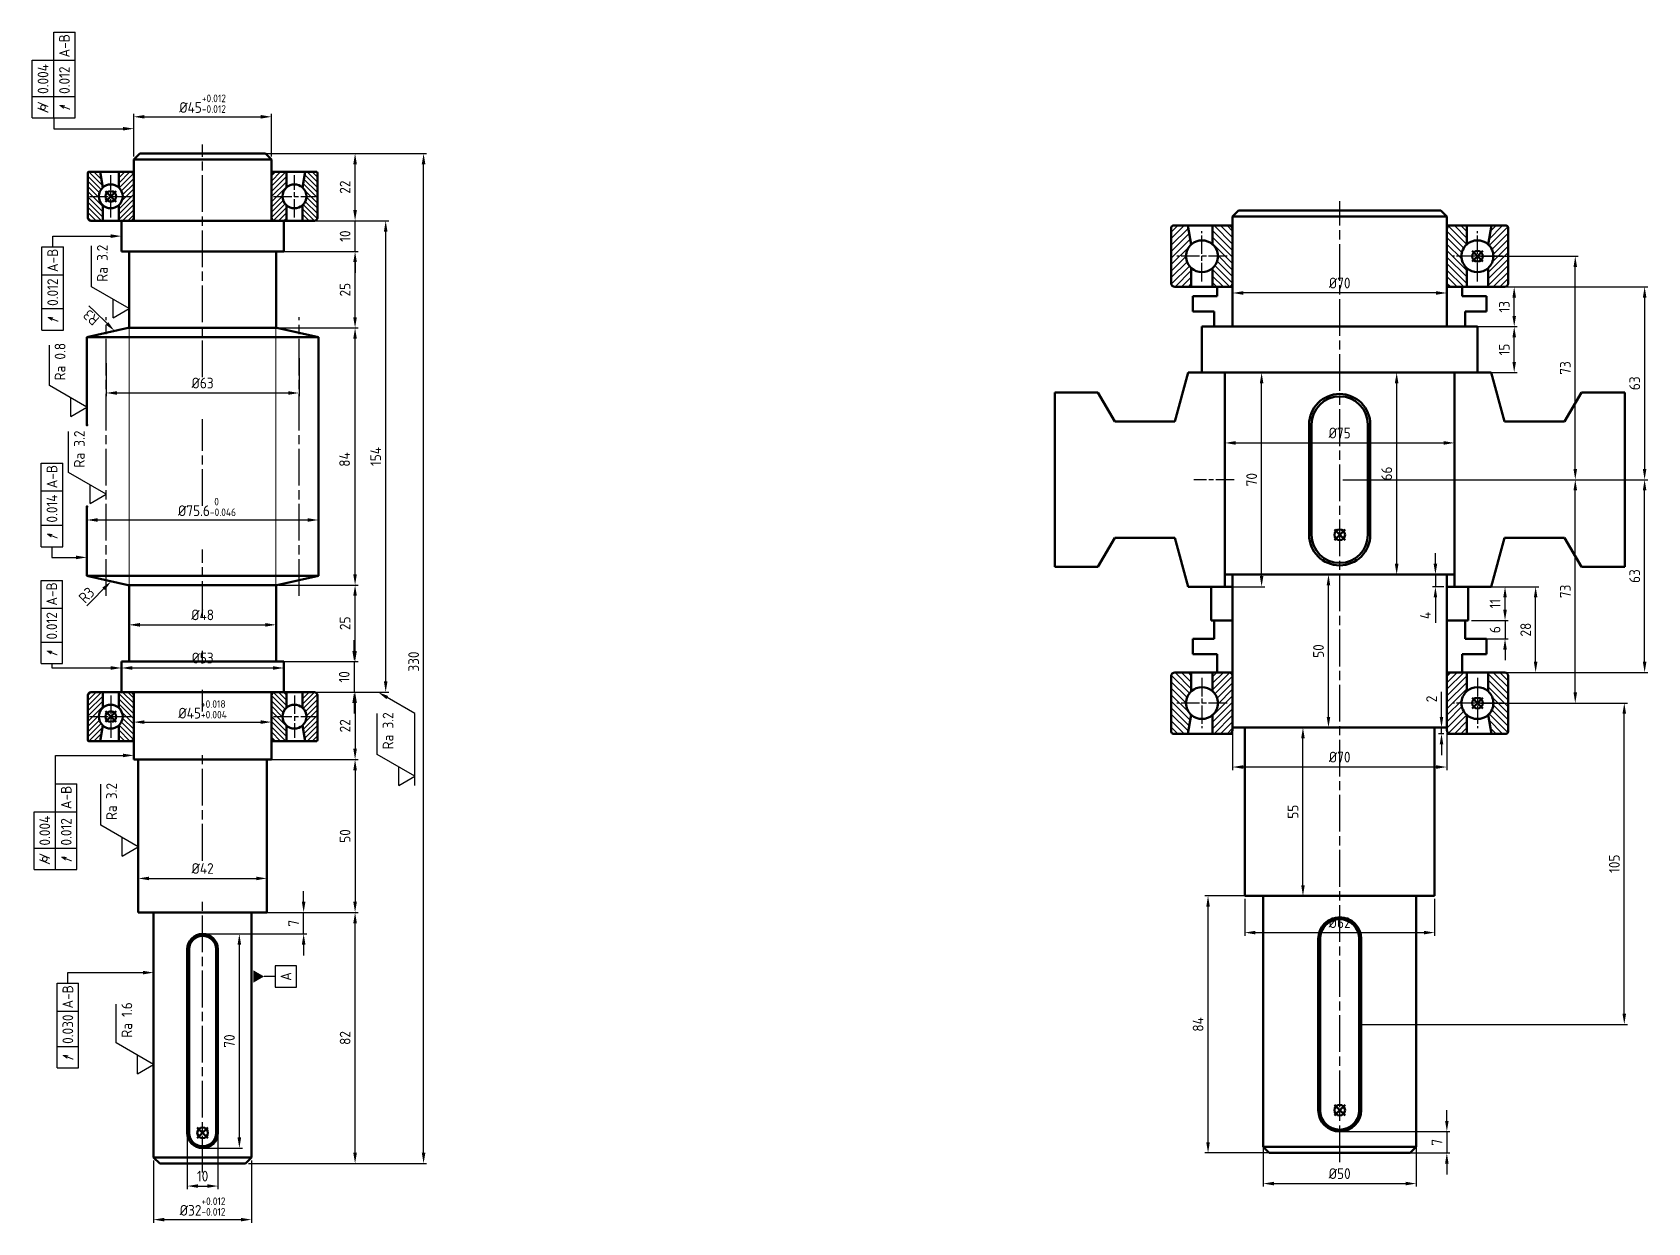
# Paper-space layout '轴设计图 (2)' of a CAD drawing. Header units: millimetres. Extents: x 78 to 606, y 128 to 517.
import ezdxf

# ---------------------------------------------------------------- set-up
doc = ezdxf.new("R2010")
doc.units = ezdxf.units.MM
doc.linetypes.add('AM_ISO08W050', pattern=[18, 12, -1.5, 3, -1.5])
doc.linetypes.add('AM_ISO08W050x2', pattern=[9, 6, -0.75, 1.5, -0.75])
for name, color, linetype, lineweight in [('AM_0', 7, 'Continuous', 50), ('AM_0N', 7, 'Continuous', 50), ('AM_5', 7, 'Continuous', 25), ('AM_7', 4, 'AM_ISO08W050', 25), ('AM_7N', 4, 'AM_ISO08W050', 25), ('AM_8N', 1, 'Continuous', 25), ('AM_9', 253, 'Continuous', 0)]:
    doc.layers.add(name, color=color, linetype=linetype, lineweight=lineweight)
doc.layers.add('AM_12N', color=7, linetype='Continuous', lineweight=50, plot=False)
doc.styles.add('ACISOGDT', font='amgdt.shx', dxfattribs={"bigfont": 'gbcbig.shx'})
doc.styles.get("Standard").update_dxf_attribs({"font": 'ISOCP.SHX', "bigfont": 'gbcbig.shx'})

psp = doc.layouts.new('轴设计图 (2)')

# ---------------------------------------------------------------- linework, layer by layer
at = {"layer": 'AM_0'}
for p, q in [((111.4, 475.06), (113.4, 477.06)), ((111.4, 455.06), (111.4, 475.06)), ((111.4, 475.06), (156.4, 475.06)), ((113.4, 477.06), (154.4, 477.06)), ((156.4, 475.06), (154.4, 477.06)), ((156.4, 455.06), (156.4, 475.06)), ((107.4, 445.06), (107.4, 455.06)), ((107.4, 455.06), (160.4, 455.06)), ((111.4, 455.06), (156.4, 455.06)), ((160.4, 445.06), (160.4, 455.06)), ((470.29, 456.49), (472.29, 458.49)), ((470.29, 420.49), (470.29, 456.49)), ((470.29, 456.49), (540.29, 456.49)), ((472.29, 458.49), (538.29, 458.49)), ((540.29, 456.49), (538.29, 458.49)), ((540.29, 420.49), (540.29, 456.49)), ((107.4, 445.06), (160.4, 445.06)), ((109.9, 420.06), (109.9, 445.06)), ((109.9, 445.06), (157.9, 445.06)), ((157.9, 420.06), (157.9, 445.06)), ((470.29, 433.49), (465.29, 433.49)), ((465.29, 433.49), (465.29, 431.49)), ((540.29, 433.49), (545.29, 433.49)), ((545.29, 433.49), (545.29, 431.49)), ((465.29, 430.49), (457.29, 430.49)), ((457.29, 430.49), (457.29, 425.49)), ((465.29, 431.49), (465.29, 430.49)), ((470.29, 420.49), (470.29, 430.49)), ((545.29, 431.49), (545.29, 430.49)), ((545.29, 430.49), (553.29, 430.49)), ((553.29, 430.49), (553.29, 425.49)), ((457.29, 425.49), (464.29, 425.49)), ((464.29, 425.49), (464.29, 420.49)), ((553.29, 425.49), (546.29, 425.49)), ((546.29, 425.49), (546.29, 420.49)), ((96.1, 417.06), (109.63, 420.06)), ((96.1, 417.06), (171.7, 417.06)), ((96.1, 388.33), (96.1, 417.06)), ((109.63, 420.06), (158.17, 420.06)), ((109.9, 420.06), (157.9, 420.06)), ((171.7, 417.06), (158.17, 420.06)), ((171.7, 339.06), (171.7, 417.06)), ((460.29, 405.49), (460.29, 420.49)), ((460.29, 420.49), (550.29, 420.49)), ((470.29, 420.49), (540.29, 420.49)), ((550.29, 405.49), (550.29, 420.49)), ((455.79, 405.49), (451.49, 389.46)), ((467.79, 405.49), (455.79, 405.49)), ((460.29, 405.49), (550.29, 405.49)), ((467.79, 339.49), (467.79, 405.49)), ((467.79, 405.49), (542.79, 405.49)), ((467.79, 370.49), (467.79, 405.49)), ((542.79, 339.49), (542.79, 405.49)), ((542.79, 370.49), (542.79, 405.49)), ((542.79, 405.49), (554.79, 405.49)), ((554.79, 405.49), (559.09, 389.46)), ((426.29, 399.02), (412.21, 399.02)), ((412.21, 399.02), (412.21, 370.49)), ((431.81, 389.46), (426.29, 399.02)), ((578.77, 389.46), (584.29, 399.02)), ((584.29, 399.02), (598.37, 399.02)), ((598.37, 399.02), (598.37, 370.49)), ((451.49, 389.46), (431.81, 389.46)), ((559.09, 389.46), (578.77, 389.46)), ((412.21, 341.96), (412.21, 370.49)), ((467.79, 370.49), (467.79, 335.49)), ((542.79, 370.49), (542.79, 335.49)), ((598.37, 341.96), (598.37, 370.49)), ((96.1, 339.06), (96.1, 361.7)), ((431.81, 351.53), (426.29, 341.96)), ((451.49, 351.53), (431.81, 351.53)), ((455.79, 335.49), (451.49, 351.53)), ((554.79, 335.49), (559.09, 351.53)), ((559.09, 351.53), (578.77, 351.53)), ((578.77, 351.53), (584.29, 341.96)), ((96.1, 339.06), (171.7, 339.06)), ((96.1, 339.06), (109.63, 336.06)), ((171.7, 339.06), (158.17, 336.06)), ((426.29, 341.96), (412.21, 341.96)), ((467.79, 339.49), (542.79, 339.49)), ((470.29, 289.49), (470.29, 339.49)), ((470.29, 339.49), (540.29, 339.49)), ((540.29, 289.49), (540.29, 339.49)), ((584.29, 341.96), (598.37, 341.96)), ((109.63, 336.06), (158.17, 336.06)), ((109.9, 311.06), (109.9, 336.06)), ((109.9, 336.06), (157.9, 336.06)), ((157.9, 311.06), (157.9, 336.06)), ((467.79, 335.49), (455.79, 335.49)), ((470.29, 335.49), (463.29, 335.49)), ((463.29, 335.49), (463.29, 324.49)), ((540.29, 335.49), (547.29, 335.49)), ((542.79, 335.49), (554.79, 335.49)), ((547.29, 335.49), (547.29, 324.49)), ((463.29, 324.49), (470.29, 324.49)), ((464.29, 318.49), (464.29, 324.49)), ((547.29, 324.49), (540.29, 324.49)), ((546.29, 318.49), (546.29, 324.49)), ((457.29, 313.49), (457.29, 318.49)), ((457.29, 318.49), (464.29, 318.49)), ((553.29, 318.49), (546.29, 318.49)), ((553.29, 313.49), (553.29, 318.49)), ((465.29, 313.49), (457.29, 313.49)), ((465.29, 311.49), (465.29, 313.49)), ((465.29, 310.49), (465.29, 311.49)), ((545.29, 311.49), (545.29, 313.49)), ((545.29, 313.49), (553.29, 313.49)), ((545.29, 310.49), (545.29, 311.49)), ((107.4, 301.06), (107.4, 311.06)), ((107.4, 311.06), (160.4, 311.06)), ((109.9, 311.06), (157.9, 311.06)), ((160.4, 301.06), (160.4, 311.06)), ((465.29, 307.49), (465.29, 310.49)), ((470.29, 307.49), (465.29, 307.49)), ((540.29, 307.49), (545.29, 307.49)), ((545.29, 307.49), (545.29, 310.49)), ((107.4, 301.06), (160.4, 301.06)), ((111.4, 279.06), (111.4, 301.06)), ((111.4, 301.06), (156.4, 301.06)), ((156.4, 279.06), (156.4, 301.06)), ((470.29, 289.49), (540.29, 289.49)), ((474.29, 234.49), (474.29, 289.49)), ((474.29, 289.49), (536.29, 289.49)), ((536.29, 234.49), (536.29, 289.49)), ((111.4, 279.06), (156.4, 279.06)), ((112.9, 229.06), (112.9, 279.06)), ((112.9, 279.06), (154.9, 279.06)), ((154.9, 229.06), (154.9, 279.06)), ((474.29, 234.49), (536.29, 234.49)), ((480.29, 152.49), (480.29, 234.49)), ((480.29, 234.49), (530.29, 234.49)), ((530.29, 152.49), (530.29, 234.49)), ((112.9, 229.06), (154.9, 229.06)), ((117.9, 149.06), (117.9, 229.06)), ((117.9, 229.06), (149.9, 229.06)), ((149.9, 149.06), (149.9, 229.06)), ((117.9, 149.06), (149.9, 149.06)), ((117.9, 149.06), (119.9, 147.06)), ((149.9, 149.06), (147.9, 147.06)), ((480.29, 152.49), (530.29, 152.49)), ((480.29, 152.49), (482.29, 150.49)), ((482.29, 150.49), (528.29, 150.49)), ((530.29, 152.49), (528.29, 150.49)), ((119.9, 147.06), (147.9, 147.06))]:
    psp.add_line(p, q, dxfattribs=at)
for p in [(96.1, 388.33), (96.1, 361.7)]:
    psp.add_point(p, dxfattribs=at)
at = {"layer": 'AM_0N'}
for p, q in [((96.4, 470.76), (96.4, 456.06)), ((100.39, 471.06), (96.7, 471.06)), ((100.39, 471.06), (106.51, 471.06)), ((101.29, 465.95), (100.39, 471.06)), ((110.4, 471.06), (106.51, 471.06)), ((106.51, 471.06), (106.51, 465.95)), ((110.4, 471.06), (111.4, 471.06)), ((111.4, 456.06), (111.4, 470.06)), ((156.4, 471.06), (157.4, 471.06)), ((156.4, 456.06), (156.4, 470.06)), ((161.29, 471.06), (157.4, 471.06)), ((161.29, 471.06), (167.41, 471.06)), ((161.29, 471.06), (161.29, 465.95)), ((166.51, 465.95), (167.41, 471.06)), ((171.1, 471.06), (167.41, 471.06)), ((171.4, 456.06), (171.4, 470.76)), ((101.29, 460.16), (101.29, 455.06)), ((106.51, 460.16), (106.51, 455.06)), ((161.29, 460.16), (161.29, 455.06)), ((166.51, 460.16), (166.51, 455.06)), ((101.29, 455.06), (97.4, 455.06)), ((101.29, 455.06), (106.51, 455.06)), ((110.4, 455.06), (106.51, 455.06)), ((110.4, 455.06), (111.4, 455.06)), ((156.4, 455.06), (157.4, 455.06)), ((157.4, 455.06), (161.29, 455.06)), ((161.29, 455.06), (166.51, 455.06)), ((166.51, 455.06), (170.4, 455.06)), ((450.29, 434.59), (450.29, 452.89)), ((450.89, 453.49), (455.73, 453.49)), ((463.77, 453.49), (455.73, 453.49)), ((456.81, 447.36), (455.73, 453.49)), ((463.77, 453.49), (463.77, 447.36)), ((463.77, 453.49), (469.19, 453.49)), ((470.29, 453.49), (469.19, 453.49)), ((470.29, 434.59), (470.29, 452.39)), ((541.39, 453.49), (540.29, 453.49)), ((540.29, 434.59), (540.29, 452.39)), ((541.39, 453.49), (546.81, 453.49)), ((554.85, 453.49), (546.81, 453.49)), ((546.81, 453.49), (546.81, 447.36)), ((553.77, 447.36), (554.85, 453.49)), ((554.85, 453.49), (559.69, 453.49)), ((560.29, 452.89), (560.29, 434.59)), ((456.81, 439.63), (456.81, 433.49)), ((463.77, 439.63), (463.77, 433.49)), ((546.81, 439.63), (546.81, 433.49)), ((553.77, 439.63), (553.77, 433.49)), ((456.81, 433.49), (451.39, 433.49)), ((463.77, 433.49), (456.81, 433.49)), ((469.19, 433.49), (463.77, 433.49)), ((470.29, 433.49), (469.19, 433.49)), ((541.39, 433.49), (540.29, 433.49)), ((541.39, 433.49), (546.81, 433.49)), ((553.77, 433.49), (546.81, 433.49)), ((553.77, 433.49), (559.19, 433.49)), ((495.29, 352.49), (495.29, 388.49)), ((496.09, 352.49), (496.09, 388.49)), ((514.49, 352.49), (514.49, 388.49)), ((515.29, 388.49), (515.29, 352.49)), ((450.29, 306.39), (450.29, 288.09)), ((456.81, 307.49), (451.39, 307.49)), ((463.77, 307.49), (456.81, 307.49)), ((456.81, 301.36), (456.81, 307.49)), ((463.77, 301.36), (463.77, 307.49)), ((469.19, 307.49), (463.77, 307.49)), ((470.29, 307.49), (469.19, 307.49)), ((470.29, 306.39), (470.29, 288.59)), ((541.39, 307.49), (540.29, 307.49)), ((540.29, 306.39), (540.29, 288.59)), ((541.39, 307.49), (546.81, 307.49)), ((553.77, 307.49), (546.81, 307.49)), ((546.81, 301.36), (546.81, 307.49)), ((553.77, 307.49), (559.19, 307.49)), ((553.77, 301.36), (553.77, 307.49)), ((560.29, 288.09), (560.29, 306.39)), ((101.29, 301.06), (97.4, 301.06)), ((101.29, 301.06), (106.51, 301.06)), ((101.29, 295.95), (101.29, 301.06)), ((110.4, 301.06), (106.51, 301.06)), ((106.51, 295.95), (106.51, 301.06)), ((110.4, 301.06), (111.4, 301.06)), ((156.4, 301.06), (157.4, 301.06)), ((157.4, 301.06), (161.29, 301.06)), ((161.29, 301.06), (166.51, 301.06)), ((161.29, 295.95), (161.29, 301.06)), ((166.51, 301.06), (170.4, 301.06)), ((166.51, 295.95), (166.51, 301.06)), ((96.4, 285.36), (96.4, 300.06)), ((111.4, 300.06), (111.4, 286.06)), ((156.4, 300.06), (156.4, 286.06)), ((171.4, 300.06), (171.4, 285.36)), ((456.81, 293.63), (455.73, 287.49)), ((463.77, 287.49), (463.77, 293.63)), ((546.81, 287.49), (546.81, 293.63)), ((553.77, 293.63), (554.85, 287.49)), ((100.39, 285.06), (96.7, 285.06)), ((101.29, 290.16), (100.39, 285.06)), ((100.39, 285.06), (106.51, 285.06)), ((106.51, 285.06), (106.51, 290.16)), ((110.4, 285.06), (106.51, 285.06)), ((110.4, 285.06), (111.4, 285.06)), ((156.4, 285.06), (157.4, 285.06)), ((161.29, 285.06), (157.4, 285.06)), ((161.29, 285.06), (161.29, 290.16)), ((161.29, 285.06), (167.41, 285.06)), ((166.51, 290.16), (167.41, 285.06)), ((171.1, 285.06), (167.41, 285.06)), ((450.89, 287.49), (455.73, 287.49)), ((463.77, 287.49), (455.73, 287.49)), ((463.77, 287.49), (469.19, 287.49)), ((470.29, 287.49), (469.19, 287.49)), ((541.39, 287.49), (540.29, 287.49)), ((541.39, 287.49), (546.81, 287.49)), ((554.85, 287.49), (546.81, 287.49)), ((554.85, 287.49), (559.69, 287.49)), ((128.9, 157.06), (128.9, 217.06)), ((129.5, 157.06), (129.5, 217.06)), ((138.3, 157.06), (138.3, 217.06)), ((138.9, 217.06), (138.9, 157.06)), ((498.29, 164.49), (498.29, 220.49)), ((498.89, 164.49), (498.89, 220.49)), ((511.69, 164.49), (511.69, 220.49)), ((512.29, 220.49), (512.29, 164.49))]:
    psp.add_line(p, q, dxfattribs=at)
for centre, radius, start, end in [((96.7, 470.76), 0.3, 90, 180), ((110.4, 470.06), 1, 0, 90), ((157.4, 470.06), 1, 90, 180), ((171.1, 470.76), 0.3, 360, 90), ((103.9, 463.06), 3.9, 132.0077, 227.9923), ((103.9, 463.06), 3.9, 47.9923, 132.0077), ((103.9, 463.06), 3.9, 312.0077, 47.9923), ((163.9, 463.06), 3.9, 132.0077, 227.9923), ((163.9, 463.06), 3.9, 47.9923, 132.0077), ((163.9, 463.06), 3.9, 312.0077, 47.9923), ((103.9, 463.06), 3.9, 227.9923, 312.0077), ((163.9, 463.06), 3.9, 227.9923, 312.0077), ((97.4, 456.06), 1, 180, 270), ((110.4, 456.06), 1, 270, 0), ((157.4, 456.06), 1, 180, 270), ((170.4, 456.06), 1, 270, 0), ((505.29, 388.49), 10, 360, 180), ((505.29, 388.49), 9.2, 360, 180), ((505.29, 352.49), 10, 180, 0), ((505.29, 352.49), 9.2, 180, 360), ((451.39, 306.39), 1.1, 90, 180), ((469.19, 306.39), 1.1, 0, 90), ((541.39, 306.39), 1.1, 90, 180), ((559.19, 306.39), 1.1, 0, 90), ((460.29, 297.49), 5.2, 132.0077, 227.9923), ((460.29, 297.49), 5.2, 47.9923, 132.0077), ((460.29, 297.49), 5.2, 312.0077, 47.9923), ((550.29, 297.49), 5.2, 132.0077, 227.9923), ((550.29, 297.49), 5.2, 47.9923, 132.0077), ((550.29, 297.49), 5.2, 312.0077, 47.9923), ((460.29, 297.49), 5.2, 227.9923, 312.0077), ((550.29, 297.49), 5.2, 227.9923, 312.0077), ((450.89, 288.09), 0.6, 180, 270), ((469.19, 288.59), 1.1, 270, 0), ((541.39, 288.59), 1.1, 180, 270), ((559.69, 288.09), 0.6, 270, 0), ((505.29, 220.49), 7, 360, 180), ((505.29, 220.49), 6.4, 360, 180), ((133.9, 217.06), 5, 360, 180), ((133.9, 217.06), 4.4, 0, 180), ((505.29, 164.49), 7, 180, 360), ((505.29, 164.49), 6.4, 180, 0), ((133.9, 157.06), 5, 180, 0), ((133.9, 157.06), 4.4, 180, 360)]:
    psp.add_arc(centre, radius, start, end, dxfattribs=at)
at = {"layer": 'AM_0N', "extrusion": (0, 0, -1)}
for centre, radius, start, end in [((-450.89, 452.89), 0.6, 0, 90), ((-460.29, 443.49), 5.2, 47.9923, 132.0077), ((-469.19, 452.39), 1.1, 90, 180), ((-541.39, 452.39), 1.1, 0, 90), ((-550.29, 443.49), 5.2, 47.9923, 132.0077), ((-559.69, 452.89), 0.6, 90, 180), ((-460.29, 443.49), 5.2, 312.0077, 47.9923), ((-460.29, 443.49), 5.2, 132.0077, 227.9923), ((-550.29, 443.49), 5.2, 312.0077, 47.9923), ((-550.29, 443.49), 5.2, 132.0077, 227.9923), ((-460.29, 443.49), 5.2, 227.9923, 312.0077), ((-550.29, 443.49), 5.2, 227.9923, 312.0077), ((-451.39, 434.59), 1.1, 270, 0), ((-469.19, 434.59), 1.1, 180, 270), ((-541.39, 434.59), 1.1, 270, 0), ((-559.19, 434.59), 1.1, 180, 270), ((-97.4, 300.06), 1, 0, 90), ((-110.4, 300.06), 1, 90, 180), ((-157.4, 300.06), 1, 0, 90), ((-170.4, 300.06), 1, 90, 180), ((-103.9, 293.06), 3.9, 312.0077, 47.9923), ((-103.9, 293.06), 3.9, 47.9923, 132.0077), ((-103.9, 293.06), 3.9, 132.0077, 227.9923), ((-163.9, 293.06), 3.9, 312.0077, 47.9923), ((-163.9, 293.06), 3.9, 47.9923, 132.0077), ((-163.9, 293.06), 3.9, 132.0077, 227.9923), ((-96.7, 285.36), 0.3, 270, 360), ((-103.9, 293.06), 3.9, 227.9923, 312.0077), ((-110.4, 286.06), 1, 180, 270), ((-157.4, 286.06), 1, 270, 0), ((-163.9, 293.06), 3.9, 227.9923, 312.0077), ((-171.1, 285.36), 0.3, 180, 270)]:
    psp.add_arc(centre, radius, start, end, dxfattribs=at)
at = {"layer": 'AM_12N', "color": 4}
for p, q in [((105.65, 461.31), (102.15, 464.81)), ((102.15, 461.31), (105.65, 464.81)), ((552.04, 441.74), (548.54, 445.24)), ((548.54, 441.74), (552.04, 445.24)), ((507.04, 350.74), (503.54, 354.24)), ((503.54, 350.74), (507.04, 354.24)), ((552.04, 295.74), (548.54, 299.24)), ((548.54, 295.74), (552.04, 299.24)), ((105.65, 291.31), (102.15, 294.81)), ((102.15, 291.31), (105.65, 294.81)), ((507.04, 162.74), (503.54, 166.24)), ((503.54, 162.74), (507.04, 166.24)), ((135.65, 155.31), (132.15, 158.81)), ((132.15, 155.31), (135.65, 158.81))]:
    psp.add_line(p, q, dxfattribs=at)
for centre in [(103.9, 463.06), (550.29, 443.49), (505.29, 352.49), (550.29, 297.49), (103.9, 293.06), (505.29, 164.49), (133.9, 157.06)]:
    psp.add_circle(centre, 1.75, dxfattribs=at)
at = {"layer": 'AM_5', "color": 0}
for p, q in [((85.28, 516.67), (92.28, 516.67)), ((85.28, 488.67), (85.28, 516.67)), ((92.28, 488.67), (92.28, 516.67)), ((78.28, 507.57), (85.28, 507.57)), ((78.28, 488.67), (78.28, 507.57)), ((85.28, 507.57), (92.28, 507.57)), ((78.28, 495.67), (85.28, 495.67)), ((85.28, 495.67), (92.28, 495.67)), ((78.28, 488.67), (92.28, 488.67)), ((81.44, 446.56), (88.44, 446.56)), ((81.44, 419.39), (81.44, 446.56)), ((88.44, 419.39), (88.44, 446.56)), ((97.65, 433.49), (97.65, 446.92)), ((81.44, 437.46), (88.44, 437.46)), ((109.9, 426.41), (97.65, 433.49)), ((104.65, 423.38), (104.65, 429.44)), ((81.44, 426.39), (88.44, 426.39)), ((104.65, 423.38), (109.9, 426.41)), ((81.44, 419.39), (88.44, 419.39)), ((83.85, 401.23), (83.85, 414.46)), ((96.1, 394.16), (83.85, 401.23)), ((90.85, 391.13), (90.85, 397.19)), ((90.85, 391.13), (96.1, 394.16)), ((90.15, 372.78), (90.15, 386.21)), ((81.2, 375.89), (88.2, 375.89)), ((81.2, 348.59), (81.2, 375.89)), ((88.2, 348.59), (88.2, 375.89)), ((102.4, 365.7), (90.15, 372.78)), ((81.2, 366.79), (88.2, 366.79)), ((97.15, 362.67), (97.15, 368.74)), ((97.15, 362.67), (102.4, 365.7)), ((81.2, 355.59), (88.2, 355.59)), ((81.2, 348.59), (88.2, 348.59)), ((81.14, 337.56), (88.14, 337.56)), ((81.14, 310.39), (81.14, 337.56)), ((88.14, 310.39), (88.14, 337.56)), ((81.14, 328.46), (88.14, 328.46)), ((81.14, 317.39), (88.14, 317.39)), ((81.14, 310.39), (88.14, 310.39)), ((190.96, 280.68), (190.96, 294.12)), ((203.21, 273.61), (190.96, 280.68)), ((197.96, 270.58), (197.96, 276.64)), ((85.85, 271.06), (92.85, 271.06)), ((85.85, 243.06), (85.85, 271.06)), ((92.85, 243.06), (92.85, 271.06)), ((100.65, 257.6), (100.65, 271.04)), ((197.96, 270.58), (203.21, 273.61)), ((78.85, 261.96), (85.85, 261.96)), ((78.85, 243.06), (78.85, 261.96)), ((85.85, 261.96), (92.85, 261.96)), ((112.9, 250.53), (100.65, 257.6)), ((107.65, 247.5), (107.65, 253.56)), ((78.85, 250.06), (85.85, 250.06)), ((85.85, 250.06), (92.85, 250.06)), ((107.65, 247.5), (112.9, 250.53)), ((78.85, 243.06), (92.85, 243.06)), ((164.61, 211.66), (157.61, 211.66)), ((157.61, 211.66), (157.61, 204.66)), ((164.61, 204.66), (164.61, 211.66)), ((86.38, 205.92), (93.38, 205.92)), ((86.38, 178.26), (86.38, 205.92)), ((93.38, 178.26), (93.38, 205.92)), ((157.61, 204.66), (164.61, 204.66)), ((86.38, 196.82), (93.38, 196.82)), ((105.65, 186.46), (105.65, 199.16)), ((86.38, 185.26), (93.38, 185.26)), ((117.9, 179.39), (105.65, 186.46)), ((112.65, 176.36), (112.65, 182.42)), ((112.65, 176.36), (117.9, 179.39)), ((86.38, 178.26), (93.38, 178.26))]:
    psp.add_line(p, q, dxfattribs=at)
at = {"layer": 'AM_5'}
for p, q in [((85.28, 488.67), (85.28, 485.17)), ((111.4, 476.06), (111.4, 490.06)), ((111.4, 476.06), (111.4, 486.17)), ((114.9, 489.06), (152.9, 489.06)), ((156.4, 476.06), (156.4, 490.06)), ((85.28, 485.17), (107.9, 485.17)), ((148.9, 477.06), (207.07, 477.06)), ((155.4, 477.06), (184.7, 477.06)), ((183.7, 458.56), (183.7, 473.56)), ((206.07, 150.56), (206.07, 473.56)), ((183.7, 458.56), (183.7, 462.06)), ((157.4, 455.06), (184.7, 455.06)), ((157.4, 455.06), (184.7, 455.06)), ((161.4, 455.06), (194.7, 455.06)), ((183.7, 445.06), (183.7, 455.06)), ((84.94, 446.56), (84.94, 450.06)), ((84.94, 450.06), (103.9, 450.06)), ((193.7, 304.56), (193.7, 451.56)), ((158.84, 445.06), (184.7, 445.06)), ((161.4, 445.06), (184.7, 445.06)), ((551.29, 443.49), (583.23, 443.49)), ((183.7, 441.56), (183.7, 438.06)), ((183.7, 423.56), (183.7, 441.56)), ((470.29, 442.49), (470.29, 430.49)), ((540.29, 442.49), (540.29, 430.49)), ((582.23, 373.99), (582.23, 439.99)), ((541.29, 433.49), (563.29, 433.49)), ((560.19, 433.49), (605.89, 433.49)), ((536.79, 431.49), (473.79, 431.49)), ((562.29, 423.99), (562.29, 429.99)), ((604.89, 429.99), (604.89, 373.99)), ((96.79, 427.24), (98.74, 425.49)), ((98.74, 425.49), (102.69, 421.54)), ((158.84, 420.06), (184.7, 420.06)), ((172.7, 420.06), (184.7, 420.06)), ((541.29, 420.49), (563.29, 420.49)), ((551.29, 420.49), (563.29, 420.49)), ((562.29, 408.99), (562.29, 416.99)), ((183.7, 339.56), (183.7, 416.56)), ((102.4, 408.54), (102.4, 397.81)), ((165.4, 410.15), (165.4, 397.81)), ((468.79, 405.49), (480.79, 405.49)), ((479.79, 338.99), (479.79, 401.99)), ((506.29, 405.49), (524.9, 405.49)), ((523.9, 342.99), (523.9, 401.99)), ((551.29, 405.49), (563.29, 405.49)), ((105.9, 398.81), (161.9, 398.81)), ((467.79, 371.49), (467.79, 383.49)), ((471.29, 382.49), (539.29, 382.49)), ((542.79, 371.49), (542.79, 383.49)), ((506.29, 370.49), (583.23, 370.49)), ((551.29, 370.49), (583.23, 370.49)), ((560.19, 370.49), (605.89, 370.49)), ((560.97, 370.49), (605.89, 370.49)), ((582.23, 300.99), (582.23, 366.99)), ((604.89, 310.99), (604.89, 366.99)), ((96.1, 357.26), (96.1, 356.31)), ((168.2, 357.31), (99.6, 357.31)), ((84.7, 348.59), (84.7, 345.09)), ((84.7, 345.09), (92.6, 345.09)), ((536.55, 342.99), (536.55, 346.49)), ((504.29, 339.49), (500.62, 339.49)), ((506.29, 339.49), (524.9, 339.49)), ((539.29, 339.49), (535.55, 339.49)), ((536.55, 339.49), (536.55, 335.49)), ((98.03, 331.27), (101.58, 334.82)), ((158.9, 336.06), (184.7, 336.06)), ((172.7, 336.06), (184.7, 336.06)), ((183.7, 314.56), (183.7, 332.56)), ((468.79, 335.49), (480.79, 335.49)), ((501.62, 292.99), (501.62, 335.99)), ((539.29, 335.49), (535.55, 335.49)), ((543.79, 335.49), (570.29, 335.49)), ((548.29, 335.49), (560.29, 335.49)), ((96.1, 329.28), (98.03, 331.27)), ((536.55, 331.99), (536.55, 323.74)), ((559.29, 327.99), (559.29, 331.99)), ((559.29, 327.99), (559.29, 331.49)), ((569.29, 310.99), (569.29, 331.99)), ((109.9, 312.06), (109.9, 324.06)), ((113.4, 323.06), (154.4, 323.06)), ((157.9, 312.06), (157.9, 324.06)), ((548.29, 324.49), (560.29, 324.49)), ((548.29, 324.49), (560.29, 324.49)), ((559.29, 324.49), (559.29, 318.49)), ((183.4, 314.56), (183.4, 318.06)), ((547.29, 318.49), (560.29, 318.49)), ((559.29, 314.99), (559.29, 311.49)), ((84.64, 310.39), (84.64, 308.96)), ((84.64, 308.96), (103.9, 308.96)), ((107.4, 302.06), (107.4, 309.96)), ((110.9, 308.96), (156.9, 308.96)), ((158.9, 311.06), (184.7, 311.06)), ((160.4, 302.06), (160.4, 309.96)), ((161.4, 311.06), (184.4, 311.06)), ((183.4, 311.06), (183.4, 301.06)), ((541.29, 307.49), (570.29, 307.49)), ((560.19, 307.49), (605.89, 307.49)), ((157.4, 301.06), (184.7, 301.06)), ((161.4, 301.06), (194.7, 301.06)), ((161.4, 301.06), (184.4, 301.06)), ((538.54, 292.99), (538.54, 301.19)), ((183.4, 297.56), (183.4, 294.06)), ((183.7, 297.56), (183.7, 282.56)), ((203.21, 294.12), (194.22, 299.31)), ((470.29, 296.49), (470.29, 275.59)), ((540.29, 296.49), (540.29, 275.59)), ((551.29, 297.49), (599.24, 297.49)), ((551.29, 297.49), (583.23, 297.49)), ((111.4, 280.06), (111.4, 292.28)), ((114.9, 291.28), (152.9, 291.28)), ((156.4, 280.06), (156.4, 292.28)), ((203.21, 270.58), (203.21, 294.12)), ((598.24, 195.99), (598.24, 293.99)), ((504.29, 289.49), (492.29, 289.49)), ((493.29, 237.99), (493.29, 285.99)), ((504.29, 289.49), (500.62, 289.49)), ((539.29, 289.49), (537.54, 289.49)), ((539.29, 287.49), (537.54, 287.49)), ((538.54, 287.49), (538.54, 289.49)), ((85.85, 271.06), (85.85, 280.39)), ((85.85, 280.39), (107.9, 280.39)), ((538.54, 283.99), (538.54, 280.49)), ((155.9, 279.06), (184.7, 279.06)), ((157.4, 279.06), (184.7, 279.06)), ((183.7, 275.56), (183.7, 232.56)), ((536.79, 276.59), (473.79, 276.59)), ((112.9, 230.06), (112.9, 241.2)), ((116.4, 240.2), (151.4, 240.2)), ((154.9, 230.06), (154.9, 241.2)), ((166.9, 232.56), (166.9, 236.06)), ((504.29, 234.49), (461.29, 234.49)), ((474.29, 233.49), (474.29, 221.49)), ((504.29, 234.49), (492.29, 234.49)), ((536.29, 233.49), (536.29, 221.49)), ((134.9, 229.06), (167.9, 229.06)), ((150.9, 229.06), (184.7, 229.06)), ((155.9, 229.06), (184.7, 229.06)), ((166.9, 222.06), (166.9, 229.06)), ((462.29, 153.99), (462.29, 230.99)), ((134.9, 222.06), (146.9, 222.06)), ((134.9, 222.06), (167.9, 222.06)), ((183.7, 150.56), (183.7, 225.56)), ((477.79, 222.49), (532.79, 222.49)), ((145.9, 155.56), (145.9, 218.56)), ((166.9, 218.56), (166.9, 215.06)), ((89.88, 205.92), (89.88, 209.42)), ((89.88, 209.42), (114.4, 209.42)), ((157.61, 208.16), (153.97, 208.16)), ((480.29, 190.49), (480.29, 139.49)), ((512.69, 192.49), (599.24, 192.49)), ((530.29, 190.49), (530.29, 139.49)), ((540.29, 160.99), (540.29, 164.49)), ((128.9, 156.06), (128.9, 138.68)), ((138.9, 156.06), (138.9, 138.68)), ((506.29, 157.49), (541.29, 157.49)), ((540.29, 157.49), (540.29, 150.49)), ((117.9, 148.06), (117.9, 127.71)), ((134.9, 152.06), (146.9, 152.06)), ((149.9, 148.06), (149.9, 127.71)), ((504.29, 150.49), (461.29, 150.49)), ((506.29, 150.49), (541.29, 150.49)), ((148.9, 147.06), (207.07, 147.06)), ((150.9, 147.06), (184.7, 147.06)), ((540.29, 146.99), (540.29, 143.49)), ((132.4, 139.68), (135.4, 139.68)), ((483.79, 140.49), (526.79, 140.49)), ((121.4, 128.71), (146.4, 128.71))]:
    psp.add_line(p, q, dxfattribs=at)
for points in [[(114.9, 489.64), (114.9, 488.47), (111.4, 489.06)], [(152.9, 489.64), (152.9, 488.47), (156.4, 489.06)], [(183.11, 473.56), (184.28, 473.56), (183.7, 477.06)], [(205.48, 473.56), (206.65, 473.56), (206.07, 477.06)], [(183.11, 458.56), (184.28, 458.56), (183.7, 455.06)], [(183.11, 458.56), (184.28, 458.56), (183.7, 455.06)], [(193.11, 451.56), (194.28, 451.56), (193.7, 455.06)], [(183.11, 441.56), (184.28, 441.56), (183.7, 445.06)], [(183.11, 441.56), (184.28, 441.56), (183.7, 445.06)], [(581.65, 439.99), (582.81, 439.99), (582.23, 443.49)], [(561.71, 429.99), (562.87, 429.99), (562.29, 433.49)], [(604.3, 429.99), (605.47, 429.99), (604.89, 433.49)], [(473.79, 432.08), (473.79, 430.91), (470.29, 431.49)], [(536.79, 432.08), (536.79, 430.91), (540.29, 431.49)], [(183.11, 423.56), (184.28, 423.56), (183.7, 420.06)], [(561.71, 423.99), (562.87, 423.99), (562.29, 420.49)], [(183.11, 416.56), (184.28, 416.56), (183.7, 420.06)], [(561.71, 416.99), (562.87, 416.99), (562.29, 420.49)], [(561.71, 408.99), (562.87, 408.99), (562.29, 405.49)], [(479.21, 401.99), (480.37, 401.99), (479.79, 405.49)], [(523.31, 401.99), (524.48, 401.99), (523.9, 405.49)], [(105.9, 399.4), (105.9, 398.23), (102.4, 398.81)], [(161.9, 399.4), (161.9, 398.23), (165.4, 398.81)], [(471.29, 383.08), (471.29, 381.91), (467.79, 382.49)], [(539.29, 383.08), (539.29, 381.91), (542.79, 382.49)], [(581.65, 373.99), (582.81, 373.99), (582.23, 370.49)], [(581.65, 366.99), (582.81, 366.99), (582.23, 370.49)], [(604.3, 373.99), (605.47, 373.99), (604.89, 370.49)], [(604.3, 366.99), (605.47, 366.99), (604.89, 370.49)], [(99.6, 357.9), (99.6, 356.73), (96.1, 357.31)], [(168.2, 357.9), (168.2, 356.73), (171.7, 357.31)], [(523.31, 342.99), (524.48, 342.99), (523.9, 339.49)], [(535.97, 342.99), (537.13, 342.99), (536.55, 339.49)], [(183.11, 339.56), (184.28, 339.56), (183.7, 336.06)], [(479.21, 338.99), (480.37, 338.99), (479.79, 335.49)], [(501.04, 335.99), (502.2, 335.99), (501.62, 339.49)], [(183.11, 332.56), (184.28, 332.56), (183.7, 336.06)], [(535.97, 331.99), (537.13, 331.99), (536.55, 335.49)], [(558.71, 331.99), (559.87, 331.99), (559.29, 335.49)], [(568.71, 331.99), (569.87, 331.99), (569.29, 335.49)], [(558.71, 327.99), (559.87, 327.99), (559.29, 324.49)], [(558.71, 327.99), (559.87, 327.99), (559.29, 324.49)], [(113.4, 323.64), (113.4, 322.47), (109.9, 323.06)], [(154.4, 323.64), (154.4, 322.47), (157.9, 323.06)], [(558.71, 314.99), (559.87, 314.99), (559.29, 318.49)], [(182.81, 314.56), (183.98, 314.56), (183.4, 311.06)], [(183.11, 314.56), (184.28, 314.56), (183.7, 311.06)], [(110.9, 309.54), (110.9, 308.38), (107.4, 308.96)], [(156.9, 309.54), (156.9, 308.38), (160.4, 308.96)], [(568.71, 310.99), (569.87, 310.99), (569.29, 307.49)], [(604.3, 310.99), (605.47, 310.99), (604.89, 307.49)], [(182.81, 297.56), (183.98, 297.56), (183.4, 301.06)], [(183.11, 297.56), (184.28, 297.56), (183.7, 301.06)], [(193.11, 304.56), (194.28, 304.56), (193.7, 301.06)], [(581.65, 300.99), (582.81, 300.99), (582.23, 297.49)], [(597.66, 293.99), (598.82, 293.99), (598.24, 297.49)], [(114.9, 291.86), (114.9, 290.69), (111.4, 291.28)], [(152.9, 291.86), (152.9, 290.69), (156.4, 291.28)], [(501.04, 292.99), (502.2, 292.99), (501.62, 289.49)], [(537.95, 292.99), (539.12, 292.99), (538.54, 289.49)], [(492.71, 285.99), (493.87, 285.99), (493.29, 289.49)], [(537.95, 283.99), (539.12, 283.99), (538.54, 287.49)], [(183.11, 282.56), (184.28, 282.56), (183.7, 279.06)], [(183.11, 275.56), (184.28, 275.56), (183.7, 279.06)], [(473.79, 277.18), (473.79, 276.01), (470.29, 276.59)], [(536.79, 277.18), (536.79, 276.01), (540.29, 276.59)], [(116.4, 240.78), (116.4, 239.61), (112.9, 240.2)], [(151.4, 240.78), (151.4, 239.61), (154.9, 240.2)], [(492.71, 237.99), (493.87, 237.99), (493.29, 234.49)], [(166.31, 232.56), (167.48, 232.56), (166.9, 229.06)], [(183.11, 232.56), (184.28, 232.56), (183.7, 229.06)], [(461.71, 230.99), (462.87, 230.99), (462.29, 234.49)], [(183.11, 225.56), (184.28, 225.56), (183.7, 229.06)], [(145.31, 218.56), (146.48, 218.56), (145.9, 222.06)], [(166.31, 218.56), (167.48, 218.56), (166.9, 222.06)], [(477.79, 223.08), (477.79, 221.91), (474.29, 222.49)], [(532.79, 223.08), (532.79, 221.91), (536.29, 222.49)], [(597.66, 195.99), (598.82, 195.99), (598.24, 192.49)], [(539.71, 160.99), (540.87, 160.99), (540.29, 157.49)], [(145.31, 155.56), (146.48, 155.56), (145.9, 152.06)], [(461.71, 153.99), (462.87, 153.99), (462.29, 150.49)], [(183.11, 150.56), (184.28, 150.56), (183.7, 147.06)], [(205.48, 150.56), (206.65, 150.56), (206.07, 147.06)], [(539.71, 146.99), (540.87, 146.99), (540.29, 150.49)], [(132.4, 140.27), (132.4, 139.1), (128.9, 139.68)], [(135.4, 140.27), (135.4, 139.1), (138.9, 139.68)], [(483.79, 141.08), (483.79, 139.91), (480.29, 140.49)], [(526.79, 141.08), (526.79, 139.91), (530.29, 140.49)], [(121.4, 129.29), (121.4, 128.12), (117.9, 128.71)], [(146.4, 129.29), (146.4, 128.12), (149.9, 128.71)]]:
    psp.add_solid(points, dxfattribs=at)
at = {"layer": 'AM_5', "linetype": 'Continuous'}
for points in [[(107.9, 484.58), (107.9, 485.75), (111.4, 485.17)], [(103.9, 449.47), (103.9, 450.64), (107.4, 450.06)], [(102.28, 421.13), (103.1, 421.95), (105.16, 419.07)], [(92.6, 344.51), (92.6, 345.67), (96.1, 345.09)], [(101.99, 334.4), (101.16, 335.23), (104.05, 337.29)], [(103.9, 308.38), (103.9, 309.54), (107.4, 308.96)], [(194.51, 299.81), (193.93, 298.8), (191.19, 301.06)], [(107.9, 279.8), (107.9, 280.97), (111.4, 280.39)], [(114.4, 208.84), (114.4, 210), (117.9, 209.42)], [(150.47, 210.18), (153.97, 208.16), (150.47, 206.14)]]:
    psp.add_trace(points, dxfattribs=at)
at = {"layer": 'AM_7'}
for p, q in [((133.9, 403.96), (133.9, 480.06)), ((505.29, 147.49), (505.29, 461.49)), ((102.4, 332.56), (102.4, 423.56)), ((165.4, 332.56), (165.4, 423.56)), ((133.9, 361.92), (133.9, 390.26)), ((133.9, 325.35), (133.9, 347.7)), ((133.9, 310.43), (133.9, 314.56)), ((133.9, 294.72), (133.9, 301.84)), ((133.9, 245.99), (133.9, 281.94)), ((133.9, 144.06), (133.9, 232.52))]:
    psp.add_line(p, q, dxfattribs=at)
at = {"layer": 'AM_7', "linetype": 'AM_ISO08W050x2'}
psp.add_line((470.79, 370.49), (457.65, 370.49), dxfattribs=at)
at = {"layer": 'AM_7N', "linetype": 'AM_ISO08W050x2'}
for p, q in [((103.9, 456.16), (103.9, 469.96)), ((163.9, 456.16), (163.9, 469.96)), ((97, 463.06), (110.8, 463.06)), ((157, 463.06), (170.8, 463.06)), ((460.29, 435.29), (460.29, 451.69)), ((550.29, 435.29), (550.29, 451.69)), ((468.49, 443.49), (452.09, 443.49)), ((558.49, 443.49), (542.09, 443.49)), ((460.29, 305.69), (460.29, 289.29)), ((550.29, 305.69), (550.29, 289.29)), ((103.9, 299.96), (103.9, 286.16)), ((163.9, 299.96), (163.9, 286.16)), ((468.49, 297.49), (452.09, 297.49)), ((558.49, 297.49), (542.09, 297.49)), ((97, 293.06), (110.8, 293.06)), ((157, 293.06), (170.8, 293.06))]:
    psp.add_line(p, q, dxfattribs=at)
at = {"layer": 'AM_8N'}
for p, q in [((100.74, 465.34), (96.4, 469.69)), ((101.17, 466.61), (96.73, 471.06)), ((100.81, 468.67), (98.42, 471.06)), ((100.44, 470.73), (100.12, 471.06)), ((106.79, 471.06), (106.51, 470.78)), ((108.48, 471.06), (106.51, 469.08)), ((110.18, 471.06), (106.51, 467.38)), ((111.3, 470.48), (106.64, 465.82)), ((157.7, 471.06), (156.4, 469.76)), ((159.39, 471.06), (156.4, 468.06)), ((161.09, 471.06), (156.4, 466.36)), ((171.4, 465.96), (167.24, 470.12)), ((171.4, 467.66), (168, 471.06)), ((171.4, 469.36), (169.7, 471.06)), ((100.17, 464.21), (96.4, 467.99)), ((100.02, 462.67), (96.4, 466.29)), ((101.29, 459.71), (96.4, 464.6)), ((111.4, 468.88), (107.36, 464.84)), ((111.4, 465.48), (107.52, 461.6)), ((111.4, 467.18), (107.77, 463.55)), ((161.29, 469.55), (156.4, 464.66)), ((161.29, 467.86), (156.4, 462.97)), ((161.29, 466.16), (156.4, 461.27)), ((171.4, 462.57), (166.73, 467.23)), ((171.4, 464.27), (166.99, 468.68)), ((171.4, 460.87), (167.29, 464.98)), ((101.29, 458.01), (96.4, 462.9)), ((101.29, 456.31), (96.4, 461.2)), ((100.85, 455.06), (96.4, 459.51)), ((111.4, 463.79), (106.51, 458.9)), ((111.4, 462.09), (106.51, 457.2)), ((111.4, 460.39), (106.51, 455.5)), ((160, 463.17), (156.4, 459.57)), ((160.24, 461.71), (156.4, 457.88)), ((160.85, 460.63), (156.4, 456.18)), ((161.29, 459.37), (157.04, 455.12)), ((171.37, 455.81), (166.77, 460.41)), ((171.4, 457.48), (167.44, 461.43)), ((171.4, 459.18), (167.79, 462.79)), ((99.15, 455.06), (96.4, 457.81)), ((97.45, 455.06), (96.4, 456.11)), ((111.4, 458.7), (107.76, 455.06)), ((111.4, 457), (109.45, 455.06)), ((161.29, 457.67), (158.67, 455.06)), ((161.29, 455.98), (160.36, 455.06)), ((170.43, 455.06), (166.51, 458.97)), ((168.73, 455.06), (166.51, 457.28)), ((167.03, 455.06), (166.51, 455.58)), ((450.29, 451.37), (452.41, 453.49)), ((450.29, 449.25), (454.53, 453.49)), ((450.29, 447.13), (455.87, 452.71)), ((450.29, 445.01), (456.18, 450.9)), ((450.29, 442.89), (456.5, 449.1)), ((463.77, 451.87), (470.29, 445.35)), ((463.77, 449.75), (470.29, 443.23)), ((464.27, 453.49), (470.29, 447.48)), ((466.39, 453.49), (470.29, 449.6)), ((468.52, 453.49), (470.29, 451.72)), ((540.29, 451.72), (545.84, 446.18)), ((540.29, 449.6), (545.22, 444.67)), ((540.81, 453.33), (546.79, 447.34)), ((542.76, 453.49), (546.81, 449.44)), ((544.88, 453.49), (546.81, 451.57)), ((554.08, 449.09), (558.48, 453.49)), ((554.12, 447.01), (560.24, 453.13)), ((554.53, 451.67), (556.36, 453.49)), ((554.98, 445.75), (560.29, 451.06)), ((555.45, 444.1), (560.29, 448.94)), ((450.29, 440.76), (456.11, 446.58)), ((450.29, 438.64), (455.09, 443.44)), ((463.77, 447.63), (470.29, 441.11)), ((465.48, 443.8), (470.29, 438.99)), ((540.29, 447.48), (545.17, 442.6)), ((540.29, 445.36), (546.81, 438.84)), ((540.29, 443.24), (546.81, 436.72)), ((553.77, 438.18), (560.29, 444.7)), ((555.17, 441.7), (560.29, 446.82)), ((450.29, 436.52), (455.42, 441.66)), ((450.3, 434.41), (456.19, 440.3)), ((451.5, 433.49), (456.81, 438.8)), ((463.77, 439.15), (469.4, 433.51)), ((464.54, 440.5), (470.29, 434.75)), ((465.24, 441.91), (470.29, 436.87)), ((540.29, 441.12), (546.81, 434.6)), ((540.29, 438.99), (545.79, 433.49)), ((553.77, 436.06), (560.29, 442.58)), ((553.77, 433.94), (560.29, 440.46)), ((555.45, 433.49), (560.29, 438.33)), ((453.62, 433.49), (456.81, 436.68)), ((455.75, 433.49), (456.81, 434.56)), ((463.77, 437.02), (467.3, 433.49)), ((463.77, 434.9), (465.18, 433.49)), ((540.29, 436.87), (543.67, 433.49)), ((540.29, 434.75), (541.55, 433.49)), ((557.57, 433.49), (560.29, 436.21)), ((450.3, 306.57), (456.19, 300.69)), ((451.5, 307.49), (456.81, 302.19)), ((453.62, 307.49), (456.81, 304.31)), ((455.75, 307.49), (456.81, 306.43)), ((463.77, 303.96), (467.3, 307.49)), ((463.77, 306.08), (465.18, 307.49)), ((463.77, 301.84), (469.4, 307.47)), ((464.54, 300.49), (470.29, 306.24)), ((540.29, 301.99), (545.79, 307.49)), ((540.29, 304.11), (543.67, 307.49)), ((540.29, 306.23), (541.55, 307.49)), ((540.29, 299.87), (546.81, 306.39)), ((553.77, 307.05), (560.29, 300.53)), ((555.45, 307.49), (560.29, 302.65)), ((557.57, 307.49), (560.29, 304.77)), ((100.85, 301.06), (96.4, 296.61)), ((99.15, 301.06), (96.4, 298.3)), ((97.45, 301.06), (96.4, 300)), ((111.4, 297.41), (107.76, 301.06)), ((111.4, 299.11), (109.45, 301.06)), ((161.29, 296.74), (157.04, 300.99)), ((161.29, 298.44), (158.67, 301.06)), ((161.29, 300.13), (160.36, 301.06)), ((168.73, 301.06), (166.51, 298.83)), ((167.03, 301.06), (166.51, 300.53)), ((170.43, 301.05), (166.51, 297.14)), ((450.29, 304.46), (455.42, 299.33)), ((450.29, 302.34), (455.09, 297.54)), ((465.24, 299.07), (470.29, 304.12)), ((465.48, 297.19), (470.29, 301.99)), ((540.29, 297.75), (546.81, 304.27)), ((540.29, 295.63), (546.81, 302.15)), ((553.77, 304.93), (560.29, 298.41)), ((553.77, 302.81), (560.29, 296.29)), ((101.29, 299.8), (96.4, 294.91)), ((101.29, 298.1), (96.4, 293.21)), ((101.29, 296.4), (96.4, 291.51)), ((111.4, 295.72), (106.51, 300.61)), ((111.4, 294.02), (106.51, 298.91)), ((111.4, 292.32), (106.51, 297.21)), ((160.85, 295.48), (156.4, 299.93)), ((160.24, 294.4), (156.4, 298.23)), ((160, 292.94), (156.4, 296.54)), ((171.37, 300.3), (166.77, 295.7)), ((171.4, 298.63), (167.44, 294.68)), ((171.4, 296.93), (167.79, 293.33)), ((450.29, 300.22), (456.11, 294.4)), ((450.29, 298.1), (456.5, 291.89)), ((450.29, 295.98), (456.18, 290.08)), ((463.77, 293.35), (470.29, 299.87)), ((463.77, 291.23), (470.29, 297.75)), ((463.77, 289.11), (470.29, 295.63)), ((540.29, 293.51), (545.17, 298.38)), ((540.29, 291.38), (545.22, 296.32)), ((555.17, 299.28), (560.29, 294.16)), ((555.45, 296.88), (560.29, 292.04)), ((100.02, 293.44), (96.4, 289.82)), ((100.17, 291.9), (96.4, 288.12)), ((100.74, 290.77), (96.4, 286.42)), ((111.3, 285.63), (106.64, 290.29)), ((111.4, 287.23), (107.36, 291.27)), ((111.4, 290.63), (107.52, 294.51)), ((111.4, 288.93), (107.77, 292.56)), ((161.29, 289.95), (156.4, 294.84)), ((161.29, 288.25), (156.4, 293.14)), ((161.29, 286.56), (156.4, 291.45)), ((171.4, 293.54), (166.73, 288.88)), ((171.4, 291.84), (166.99, 287.43)), ((171.4, 295.24), (167.29, 291.13)), ((450.29, 293.86), (455.87, 288.28)), ((450.29, 291.73), (454.53, 287.49)), ((464.27, 287.49), (470.29, 293.51)), ((466.39, 287.49), (470.29, 291.39)), ((540.29, 289.26), (545.84, 294.81)), ((540.81, 287.66), (546.79, 293.64)), ((542.76, 287.49), (546.81, 291.54)), ((554.08, 291.89), (558.48, 287.49)), ((554.12, 293.97), (560.24, 287.85)), ((554.98, 295.24), (560.29, 289.92)), ((101.17, 289.5), (96.73, 285.06)), ((100.81, 287.44), (98.42, 285.06)), ((100.44, 285.38), (100.12, 285.06)), ((110.18, 285.06), (106.51, 288.73)), ((108.48, 285.06), (106.51, 287.03)), ((106.79, 285.06), (106.51, 285.33)), ((161.09, 285.06), (156.4, 289.75)), ((159.39, 285.06), (156.4, 288.05)), ((157.7, 285.06), (156.4, 286.36)), ((171.4, 290.15), (167.24, 285.99)), ((171.4, 288.45), (168, 285.06)), ((171.4, 286.75), (169.7, 285.06)), ((450.29, 289.61), (452.41, 287.49)), ((468.52, 287.49), (470.29, 289.27)), ((544.88, 287.49), (546.81, 289.42)), ((554.53, 289.32), (556.36, 287.49))]:
    psp.add_line(p, q, dxfattribs=at)
at = {"layer": 'AM_9'}
for p, q in [((109.96, 336.06), (109.96, 420.06)), ((157.84, 336.06), (157.84, 420.06)), ((128.9, 217.06), (128.9, 157.06)), ((138.9, 157.06), (138.9, 217.06))]:
    psp.add_line(p, q, dxfattribs=at)
for centre, start, end in [((133.9, 217.06), 360, 180), ((133.9, 157.06), 180, 0)]:
    psp.add_arc(centre, 5, start, end, dxfattribs=at)

# ---------------------------------------------------------------- texts
at = {"layer": 'AM_5', "color": 7, "char_height": 3.5}
for s, insert, attachment_point, rotation in [('A-B', (88.78, 508.44), 4, 90), ('0.004', (81.78, 496.54), 4, 90), ('0.012', (88.78, 496.54), 4, 90), ('22', (180.45, 466.06), 5, 90), ('10', (180.45, 450.06), 5, 90), ('A-B', (84.94, 438.33), 4, 90), ('Ra 3.2', (102.9, 435.16), 7, 90), ('0.012', (84.94, 427.27), 4, 90), ('25', (180.45, 432.56), 5, 90), ('13', (559.04, 426.99), 5, 90), ('R3', (98.08, 420.59), 1, 138.0798), ('Ra 0.8', (89.1, 402.91), 7, 90), ('15', (559.04, 412.99), 5, 90), ('73', (578.98, 406.99), 5, 90), ('63', (601.64, 401.99), 5, 90), ('Ra 3.2', (95.4, 374.45), 7, 90), ('154', (190.45, 378.06), 5, 90), ('A-B', (84.7, 367.67), 4, 90), ('84', (180.27, 377.08), 5, 90), ('70', (476.54, 370.49), 5, 90), ('66', (520.65, 372.49), 5, 90), ('0.014', (84.7, 356.47), 4, 90), ('63', (601.64, 338.99), 5, 90), ('A-B', (84.64, 329.33), 4, 90), ('R3', (96.42, 335.72), 3, 45.7931), ('73', (578.98, 333.99), 5, 90), ('4', (533.3, 326.12), 5, 90), ('11', (556.04, 329.99), 5, 90), ('0.012', (84.64, 318.27), 4, 90), ('25', (180.45, 323.56), 5, 90), ('6', (556.04, 321.49), 5, 90), ('28', (566.04, 321.49), 5, 90), ('330', (202.82, 311.06), 5, 90), ('50', (498.37, 314.49), 5, 90), ('10', (180.15, 306.06), 5, 90), ('2', (535.29, 298.84), 5, 90), ('22', (180.45, 290.06), 5, 90), ('Ra 3.2', (196.21, 282.36), 7, 90), ('A-B', (89.35, 262.84), 4, 90), ('Ra 3.2', (105.9, 259.28), 7, 90), ('55', (490.04, 261.99), 5, 90), ('0.004', (82.35, 250.94), 4, 90), ('0.012', (89.35, 250.94), 4, 90), ('50', (180.45, 254.06), 5, 90), ('105', (594.99, 244.99), 5, 90), ('7', (163.65, 225.56), 5, 90), ('A', (161.11, 208.16), 5, 90), ('A-B', (89.88, 197.69), 4, 90), ('0.030', (89.88, 186.14), 4, 90), ('Ra 1.6', (110.9, 188.14), 7, 90), ('82', (180.45, 188.06), 5, 90), ('84', (459.04, 192.49), 5, 90), ('70', (142.65, 187.06), 5, 90), ('7', (537.04, 153.99), 5, 90)]:
    psp.add_mtext(s, dxfattribs=dict(at, insert=insert, attachment_point=attachment_point, rotation=rotation))
at = {"layer": 'AM_5', "color": 7, "char_height": 3.5, "attachment_point": 5}
for s, insert in [('%%C45{}{\\H0.71x;\\C3;\\S+0.012^ -0.012;}', (133.9, 493.33)), ('%%c70', (505.29, 434.74)), ('%%C63', (133.9, 402.06)), ('%%c75', (505.29, 385.74)), ('%%C75.6{}{\\H0.71x;\\C3;\\S 0^ -0.046;}', (135.34, 361.58)), ('%%c48', (133.9, 326.31)), ('%%C53', (133.9, 312.21)), ('%%C45{}{\\H0.71x;\\C3;\\S+0.018^ +0.004;}', (133.9, 295.43)), ('%%c70', (505.29, 279.84)), ('%%C42', (133.9, 243.45)), ('%%C62', (505.29, 225.74)), ('10', (133.9, 142.93)), ('%%C50', (505.29, 143.74)), ('%%C32{}{\\H0.71x;\\C3;\\S+0.012^ -0.012;}', (133.9, 132.98))]:
    psp.add_mtext(s, dxfattribs=dict(at, insert=insert))
at = {"layer": 'AM_5', "color": 0, "char_height": 3.5, "attachment_point": 5, "rotation": 90, "style": 'ACISOGDT'}
for s, insert in [('g', (81.78, 492.17)), ('h', (88.78, 492.17)), ('h', (84.94, 422.89)), ('h', (84.7, 352.09)), ('h', (84.64, 313.89)), ('g', (82.35, 246.56)), ('h', (89.35, 246.56)), ('h', (89.88, 181.76))]:
    psp.add_mtext(s, dxfattribs=dict(at, insert=insert))

doc.saveas('drawing.dxf')
